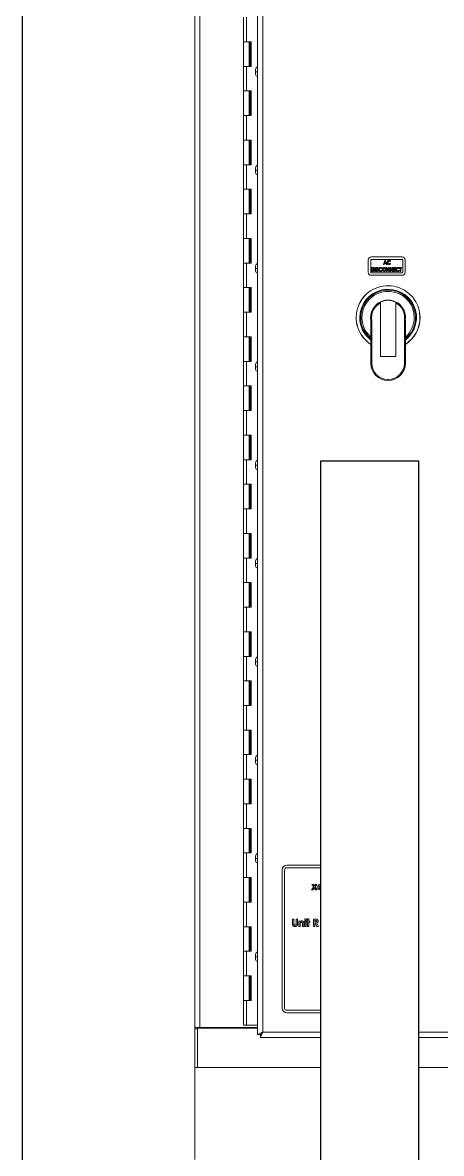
# Model space of a CAD drawing. Extents: x 1.3 to 36.8, y 1.2 to 24.4.
# Drawn here: x 16.371 to 16.725, y 20.698 to 21.656 of the extents above; entities that cross this region are included whole.
import ezdxf

# ---------------------------------------------------------------- set-up
doc = ezdxf.new("R2010")
doc.units = 0
doc.header["$LTSCALE"] = 96
doc.header["$MEASUREMENT"] = 0

msp = doc.modelspace()

# ---------------------------------------------------------------- linework, layer by layer
at = {"color": 7, "linetype": 'Continuous', "lineweight": 15}
for p, q in [((16.51661, 20.80451), (16.51661, 22.09097)), ((16.52098, 20.80451), (16.52098, 22.09097)), ((16.56977, 22.09707), (16.56977, 20.79841)), ((16.57415, 22.09503), (16.57415, 20.80045)), ((16.55775, 21.66066), (16.55775, 21.63982)), ((16.56025, 21.63982), (16.56025, 21.66066)), ((16.55775, 21.63982), (16.55775, 21.61899)), ((16.56025, 21.63982), (16.55775, 21.63982)), ((16.56025, 21.63982), (16.55775, 21.63982)), ((16.56442, 21.63982), (16.56025, 21.63982)), ((16.56275, 21.61899), (16.56275, 21.63982)), ((16.56345, 21.61899), (16.56345, 21.63982)), ((16.56442, 21.63982), (16.56442, 21.61899)), ((16.55775, 21.61899), (16.55775, 21.59816)), ((16.56025, 21.61899), (16.55775, 21.61899)), ((16.56025, 21.61899), (16.55775, 21.61899)), ((16.56025, 21.59816), (16.56025, 21.61899)), ((16.56442, 21.61899), (16.56025, 21.61899)), ((16.568, 21.61441), (16.568, 21.61648)), ((16.568, 21.61441), (16.568, 21.61235)), ((16.55775, 21.59816), (16.55775, 21.57732)), ((16.56025, 21.59816), (16.55775, 21.59816)), ((16.56025, 21.59816), (16.55775, 21.59816)), ((16.56442, 21.59816), (16.56025, 21.59816)), ((16.56275, 21.57732), (16.56275, 21.59816)), ((16.56345, 21.57732), (16.56345, 21.59816)), ((16.56442, 21.59816), (16.56442, 21.57732)), ((16.55775, 21.57732), (16.55775, 21.55649)), ((16.56025, 21.57732), (16.55775, 21.57732)), ((16.56025, 21.57732), (16.55775, 21.57732)), ((16.56025, 21.55649), (16.56025, 21.57732)), ((16.56442, 21.57732), (16.56025, 21.57732)), ((16.55775, 21.55649), (16.55775, 21.53566)), ((16.56025, 21.55649), (16.55775, 21.55649)), ((16.56025, 21.55649), (16.55775, 21.55649)), ((16.56442, 21.55649), (16.56025, 21.55649)), ((16.56275, 21.53566), (16.56275, 21.55649)), ((16.56345, 21.53566), (16.56345, 21.55649)), ((16.56442, 21.55649), (16.56442, 21.53566)), ((16.55775, 21.53566), (16.55775, 21.51482)), ((16.56025, 21.53566), (16.55775, 21.53566)), ((16.56025, 21.53566), (16.55775, 21.53566)), ((16.56025, 21.51482), (16.56025, 21.53566)), ((16.56442, 21.53566), (16.56025, 21.53566)), ((16.568, 21.53107), (16.568, 21.53314)), ((16.568, 21.53107), (16.568, 21.52902)), ((16.55775, 21.51482), (16.55775, 21.49399)), ((16.56025, 21.51482), (16.55775, 21.51482)), ((16.56025, 21.51482), (16.55775, 21.51482)), ((16.56442, 21.51482), (16.56025, 21.51482)), ((16.56275, 21.49399), (16.56275, 21.51482)), ((16.56345, 21.49399), (16.56345, 21.51482)), ((16.56442, 21.51482), (16.56442, 21.49399)), ((16.55775, 21.49399), (16.55775, 21.47316)), ((16.56025, 21.49399), (16.55775, 21.49399)), ((16.56025, 21.49399), (16.55775, 21.49399)), ((16.56025, 21.47316), (16.56025, 21.49399)), ((16.56442, 21.49399), (16.56025, 21.49399)), ((16.55775, 21.47316), (16.55775, 21.45232)), ((16.56025, 21.47316), (16.55775, 21.47316)), ((16.56025, 21.47316), (16.55775, 21.47316)), ((16.56442, 21.47316), (16.56025, 21.47316)), ((16.56275, 21.45232), (16.56275, 21.47316)), ((16.56345, 21.45232), (16.56345, 21.47316)), ((16.56442, 21.47316), (16.56442, 21.45232)), ((16.69217, 21.45753), (16.66613, 21.45753)), ((16.55775, 21.45232), (16.55775, 21.43149)), ((16.56025, 21.45232), (16.55775, 21.45232)), ((16.56025, 21.45232), (16.55775, 21.45232)), ((16.56025, 21.43149), (16.56025, 21.45232)), ((16.56442, 21.45232), (16.56025, 21.45232)), ((16.568, 21.44774), (16.568, 21.44981)), ((16.568, 21.44774), (16.568, 21.44568)), ((16.66352, 21.45493), (16.66352, 21.44451)), ((16.66561, 21.45493), (16.66561, 21.44451)), ((16.69217, 21.45545), (16.66613, 21.45545)), ((16.66634, 21.44521), (16.66634, 21.44854)), ((16.66634, 21.44854), (16.667, 21.44854)), ((16.6669, 21.44795), (16.6669, 21.44581)), ((16.66708, 21.44795), (16.6669, 21.44795)), ((16.66908, 21.44854), (16.66963, 21.44854)), ((16.66908, 21.44521), (16.66908, 21.44854)), ((16.66963, 21.44854), (16.66963, 21.44521)), ((16.67177, 21.4481), (16.67138, 21.44769)), ((16.67502, 21.44797), (16.67464, 21.44755)), ((16.67649, 21.45116), (16.6776, 21.45449)), ((16.67708, 21.45116), (16.67649, 21.45116)), ((16.67731, 21.45184), (16.67708, 21.45116)), ((16.67849, 21.45184), (16.67731, 21.45184)), ((16.6779, 21.4536), (16.67751, 21.45244)), ((16.67751, 21.45244), (16.67829, 21.45244)), ((16.6776, 21.45449), (16.6782, 21.45449)), ((16.67829, 21.45244), (16.6779, 21.4536)), ((16.6782, 21.45449), (16.67931, 21.45116)), ((16.67871, 21.45116), (16.67849, 21.45184)), ((16.67931, 21.45116), (16.67871, 21.45116)), ((16.67899, 21.44854), (16.67957, 21.44854)), ((16.67899, 21.44521), (16.67899, 21.44854)), ((16.67957, 21.44854), (16.68074, 21.44635)), ((16.68074, 21.44854), (16.6813, 21.44854)), ((16.68074, 21.44635), (16.68074, 21.44854)), ((16.6813, 21.44854), (16.6813, 21.44521)), ((16.68232, 21.45391), (16.68195, 21.4535)), ((16.68195, 21.45216), (16.68231, 21.45171)), ((16.68198, 21.44854), (16.68256, 21.44854)), ((16.68198, 21.44521), (16.68198, 21.44854)), ((16.68256, 21.44854), (16.68373, 21.44635)), ((16.68373, 21.44635), (16.68373, 21.44854)), ((16.68373, 21.44854), (16.68429, 21.44854)), ((16.68429, 21.44854), (16.68429, 21.44521)), ((16.68497, 21.44854), (16.68651, 21.44854)), ((16.68497, 21.44521), (16.68497, 21.44854)), ((16.68553, 21.44795), (16.68553, 21.44731)), ((16.68651, 21.44795), (16.68553, 21.44795)), ((16.68651, 21.44854), (16.68651, 21.44795)), ((16.68967, 21.44797), (16.6893, 21.44755)), ((16.68993, 21.44854), (16.69151, 21.44854)), ((16.68993, 21.44795), (16.68993, 21.44854)), ((16.69044, 21.44795), (16.68993, 21.44795)), ((16.69044, 21.44521), (16.69044, 21.44795)), ((16.691, 21.44795), (16.691, 21.44521)), ((16.69151, 21.44795), (16.691, 21.44795)), ((16.69151, 21.44854), (16.69151, 21.44795)), ((16.69269, 21.44451), (16.69269, 21.45493)), ((16.69477, 21.44451), (16.69477, 21.45493)), ((16.66613, 21.44399), (16.69217, 21.44399)), ((16.66613, 21.44191), (16.69217, 21.44191)), ((16.66701, 21.44521), (16.66634, 21.44521)), ((16.6669, 21.44581), (16.66715, 21.44581)), ((16.66963, 21.44521), (16.66908, 21.44521)), ((16.67006, 21.44584), (16.67051, 21.44615)), ((16.67464, 21.44621), (16.675, 21.44576)), ((16.67955, 21.44521), (16.67899, 21.44521)), ((16.68072, 21.44521), (16.67955, 21.4474)), ((16.67955, 21.4474), (16.67955, 21.44521)), ((16.6813, 21.44521), (16.68072, 21.44521)), ((16.68254, 21.44521), (16.68198, 21.44521)), ((16.68254, 21.4474), (16.68254, 21.44521)), ((16.68371, 21.44521), (16.68254, 21.4474)), ((16.68429, 21.44521), (16.68371, 21.44521)), ((16.68651, 21.44521), (16.68497, 21.44521)), ((16.68553, 21.44731), (16.68651, 21.44731)), ((16.68651, 21.44671), (16.68553, 21.44671)), ((16.68553, 21.44671), (16.68553, 21.44581)), ((16.68553, 21.44581), (16.68651, 21.44581)), ((16.68651, 21.44731), (16.68651, 21.44671)), ((16.68651, 21.44581), (16.68651, 21.44521)), ((16.6893, 21.44621), (16.68966, 21.44576)), ((16.691, 21.44521), (16.69044, 21.44521)), ((16.55775, 21.43149), (16.55775, 21.41066)), ((16.56025, 21.43149), (16.55775, 21.43149)), ((16.56025, 21.43149), (16.55775, 21.43149)), ((16.56442, 21.43149), (16.56025, 21.43149)), ((16.56275, 21.41066), (16.56275, 21.43149)), ((16.56345, 21.41066), (16.56345, 21.43149)), ((16.56442, 21.43149), (16.56442, 21.41066)), ((16.67374, 21.41918), (16.67374, 21.37324)), ((16.68686, 21.37324), (16.68686, 21.41918)), ((16.55775, 21.41066), (16.55775, 21.38982)), ((16.56025, 21.41066), (16.55775, 21.41066)), ((16.56025, 21.41066), (16.55775, 21.41066)), ((16.56025, 21.38982), (16.56025, 21.41066)), ((16.56442, 21.41066), (16.56025, 21.41066)), ((16.66568, 21.36741), (16.66568, 21.40339)), ((16.6665, 21.40367), (16.6665, 21.36741)), ((16.6941, 21.36741), (16.6941, 21.40367)), ((16.69492, 21.40339), (16.69492, 21.36741)), ((16.55775, 21.38982), (16.55775, 21.36899)), ((16.56025, 21.38982), (16.55775, 21.38982)), ((16.56025, 21.38982), (16.55775, 21.38982)), ((16.56442, 21.38982), (16.56025, 21.38982)), ((16.56275, 21.36899), (16.56275, 21.38982)), ((16.56345, 21.36899), (16.56345, 21.38982)), ((16.56442, 21.38982), (16.56442, 21.36899)), ((16.67374, 21.37324), (16.68686, 21.37324)), ((16.55775, 21.36899), (16.55775, 21.34816)), ((16.56025, 21.36899), (16.55775, 21.36899)), ((16.56025, 21.36899), (16.55775, 21.36899)), ((16.56025, 21.34816), (16.56025, 21.36899)), ((16.56442, 21.36899), (16.56025, 21.36899)), ((16.568, 21.36441), (16.568, 21.36648)), ((16.568, 21.36441), (16.568, 21.36235)), ((16.6665, 21.36741), (16.66568, 21.36741)), ((16.69492, 21.36741), (16.6941, 21.36741)), ((16.68029, 21.35361), (16.68031, 21.35361)), ((16.68029, 21.35361), (16.68029, 21.35279)), ((16.68031, 21.35279), (16.68029, 21.35279)), ((16.68031, 21.35361), (16.68031, 21.35279)), ((16.55775, 21.34816), (16.55775, 21.32732)), ((16.56025, 21.34816), (16.55775, 21.34816)), ((16.56025, 21.34816), (16.55775, 21.34816)), ((16.56442, 21.34816), (16.56025, 21.34816)), ((16.56275, 21.32732), (16.56275, 21.34816)), ((16.56345, 21.32732), (16.56345, 21.34816)), ((16.56442, 21.34816), (16.56442, 21.32732)), ((16.55775, 21.32732), (16.55775, 21.30649)), ((16.56025, 21.32732), (16.55775, 21.32732)), ((16.56025, 21.32732), (16.55775, 21.32732)), ((16.56025, 21.30649), (16.56025, 21.32732)), ((16.56442, 21.32732), (16.56025, 21.32732)), ((16.55775, 21.30649), (16.55775, 21.28566)), ((16.56025, 21.30649), (16.55775, 21.30649)), ((16.56025, 21.30649), (16.55775, 21.30649)), ((16.56442, 21.30649), (16.56025, 21.30649)), ((16.56275, 21.28566), (16.56275, 21.30649)), ((16.56345, 21.28566), (16.56345, 21.30649)), ((16.56442, 21.30649), (16.56442, 21.28566)), ((16.55775, 21.28566), (16.55775, 21.26482)), ((16.56025, 21.28566), (16.55775, 21.28566)), ((16.56025, 21.28566), (16.55775, 21.28566)), ((16.56025, 21.26482), (16.56025, 21.28566)), ((16.56442, 21.28566), (16.56025, 21.28566)), ((16.568, 21.28107), (16.568, 21.28314)), ((16.568, 21.28107), (16.568, 21.27902)), ((16.55775, 21.26482), (16.55775, 21.24399)), ((16.56025, 21.26482), (16.55775, 21.26482)), ((16.56025, 21.26482), (16.55775, 21.26482)), ((16.56442, 21.26482), (16.56025, 21.26482)), ((16.56275, 21.24399), (16.56275, 21.26482)), ((16.56345, 21.24399), (16.56345, 21.26482)), ((16.56442, 21.26482), (16.56442, 21.24399)), ((16.55775, 21.24399), (16.55775, 21.22316)), ((16.56025, 21.24399), (16.55775, 21.24399)), ((16.56025, 21.24399), (16.55775, 21.24399)), ((16.56025, 21.22316), (16.56025, 21.24399)), ((16.56442, 21.24399), (16.56025, 21.24399)), ((16.55775, 21.22316), (16.55775, 21.20232)), ((16.56025, 21.22316), (16.55775, 21.22316)), ((16.56025, 21.22316), (16.55775, 21.22316)), ((16.56442, 21.22316), (16.56025, 21.22316)), ((16.56275, 21.20232), (16.56275, 21.22316)), ((16.56345, 21.20232), (16.56345, 21.22316)), ((16.56442, 21.22316), (16.56442, 21.20232)), ((16.55775, 21.20232), (16.55775, 21.18149)), ((16.56025, 21.20232), (16.55775, 21.20232)), ((16.56025, 21.20232), (16.55775, 21.20232)), ((16.56025, 21.18149), (16.56025, 21.20232)), ((16.56442, 21.20232), (16.56025, 21.20232)), ((16.568, 21.19774), (16.568, 21.19981)), ((16.568, 21.19774), (16.568, 21.19568)), ((16.55775, 21.18149), (16.55775, 21.16066)), ((16.56025, 21.18149), (16.55775, 21.18149)), ((16.56025, 21.18149), (16.55775, 21.18149)), ((16.56442, 21.18149), (16.56025, 21.18149)), ((16.56275, 21.16066), (16.56275, 21.18149)), ((16.56345, 21.16066), (16.56345, 21.18149)), ((16.56442, 21.18149), (16.56442, 21.16066)), ((16.55775, 21.16066), (16.55775, 21.13982)), ((16.56025, 21.16066), (16.55775, 21.16066)), ((16.56025, 21.16066), (16.55775, 21.16066)), ((16.56025, 21.13982), (16.56025, 21.16066)), ((16.56442, 21.16066), (16.56025, 21.16066)), ((16.55775, 21.13982), (16.55775, 21.11899)), ((16.56025, 21.13982), (16.55775, 21.13982)), ((16.56025, 21.13982), (16.55775, 21.13982)), ((16.56442, 21.13982), (16.56025, 21.13982)), ((16.56275, 21.11899), (16.56275, 21.13982)), ((16.56345, 21.11899), (16.56345, 21.13982)), ((16.56442, 21.13982), (16.56442, 21.11899)), ((16.55775, 21.11899), (16.55775, 21.09816)), ((16.56025, 21.11899), (16.55775, 21.11899)), ((16.56025, 21.11899), (16.55775, 21.11899)), ((16.56025, 21.09816), (16.56025, 21.11899)), ((16.56442, 21.11899), (16.56025, 21.11899)), ((16.568, 21.11441), (16.568, 21.11648)), ((16.568, 21.11441), (16.568, 21.11235)), ((16.55775, 21.09816), (16.55775, 21.07732)), ((16.56025, 21.09816), (16.55775, 21.09816)), ((16.56025, 21.09816), (16.55775, 21.09816)), ((16.56442, 21.09816), (16.56025, 21.09816)), ((16.56275, 21.07732), (16.56275, 21.09816)), ((16.56345, 21.07732), (16.56345, 21.09816)), ((16.56442, 21.09816), (16.56442, 21.07732)), ((16.55775, 21.07732), (16.55775, 21.05649)), ((16.56025, 21.07732), (16.55775, 21.07732)), ((16.56025, 21.07732), (16.55775, 21.07732)), ((16.56025, 21.05649), (16.56025, 21.07732)), ((16.56442, 21.07732), (16.56025, 21.07732)), ((16.55775, 21.05649), (16.55775, 21.03566)), ((16.56025, 21.05649), (16.55775, 21.05649)), ((16.56025, 21.05649), (16.55775, 21.05649)), ((16.56442, 21.05649), (16.56025, 21.05649)), ((16.56275, 21.03566), (16.56275, 21.05649)), ((16.56345, 21.03566), (16.56345, 21.05649)), ((16.56442, 21.05649), (16.56442, 21.03566)), ((16.55775, 21.03566), (16.55775, 21.01482)), ((16.56025, 21.03566), (16.55775, 21.03566)), ((16.56025, 21.03566), (16.55775, 21.03566)), ((16.56025, 21.01482), (16.56025, 21.03566)), ((16.56442, 21.03566), (16.56025, 21.03566)), ((16.568, 21.03107), (16.568, 21.03314)), ((16.568, 21.03107), (16.568, 21.02902)), ((16.55775, 21.01482), (16.55775, 20.99399)), ((16.56025, 21.01482), (16.55775, 21.01482)), ((16.56025, 21.01482), (16.55775, 21.01482)), ((16.56442, 21.01482), (16.56025, 21.01482)), ((16.56275, 20.99399), (16.56275, 21.01482)), ((16.56345, 20.99399), (16.56345, 21.01482)), ((16.56442, 21.01482), (16.56442, 20.99399)), ((16.55775, 20.99399), (16.55775, 20.97316)), ((16.56025, 20.99399), (16.55775, 20.99399)), ((16.56025, 20.99399), (16.55775, 20.99399)), ((16.56025, 20.97316), (16.56025, 20.99399)), ((16.56442, 20.99399), (16.56025, 20.99399)), ((16.55775, 20.97316), (16.55775, 20.95232)), ((16.56025, 20.97316), (16.55775, 20.97316)), ((16.56025, 20.97316), (16.55775, 20.97316)), ((16.56442, 20.97316), (16.56025, 20.97316)), ((16.56275, 20.95232), (16.56275, 20.97316)), ((16.56345, 20.95232), (16.56345, 20.97316)), ((16.56442, 20.97316), (16.56442, 20.95232)), ((16.55775, 20.95232), (16.55775, 20.93149)), ((16.56025, 20.95232), (16.55775, 20.95232)), ((16.56025, 20.95232), (16.55775, 20.95232)), ((16.56025, 20.93149), (16.56025, 20.95232)), ((16.56442, 20.95232), (16.56025, 20.95232)), ((16.568, 20.94774), (16.568, 20.94981)), ((16.568, 20.94774), (16.568, 20.94568)), ((16.62302, 20.94191), (16.5945, 20.94191)), ((16.62302, 20.93982), (16.5945, 20.93982)), ((16.55775, 20.93149), (16.55775, 20.91066)), ((16.56025, 20.93149), (16.55775, 20.93149)), ((16.56025, 20.93149), (16.55775, 20.93149)), ((16.56442, 20.93149), (16.56025, 20.93149)), ((16.56275, 20.91066), (16.56275, 20.93149)), ((16.56345, 20.91066), (16.56345, 20.93149)), ((16.56442, 20.93149), (16.56442, 20.91066)), ((16.59061, 20.93801), (16.59061, 20.8208)), ((16.59269, 20.93801), (16.59269, 20.8208)), ((16.61551, 20.92112), (16.61727, 20.92356)), ((16.61677, 20.92112), (16.61551, 20.92112)), ((16.61574, 20.92568), (16.617, 20.92568)), ((16.61727, 20.92356), (16.61574, 20.92568)), ((16.61791, 20.92269), (16.61677, 20.92112)), ((16.617, 20.92568), (16.61791, 20.92444)), ((16.61791, 20.92444), (16.6188, 20.92568)), ((16.61905, 20.92112), (16.61791, 20.92269)), ((16.62007, 20.92568), (16.61854, 20.92356)), ((16.61854, 20.92356), (16.62032, 20.92112)), ((16.6188, 20.92568), (16.62007, 20.92568)), ((16.62032, 20.92112), (16.61905, 20.92112)), ((16.55775, 20.91066), (16.55775, 20.88982)), ((16.56025, 20.91066), (16.55775, 20.91066)), ((16.56025, 20.91066), (16.55775, 20.91066)), ((16.56025, 20.88982), (16.56025, 20.91066)), ((16.56442, 20.91066), (16.56025, 20.91066)), ((16.5994, 20.89636), (16.60052, 20.89636)), ((16.5994, 20.89263), (16.5994, 20.89636)), ((16.60052, 20.89636), (16.60052, 20.89229)), ((16.60237, 20.89636), (16.60349, 20.89636)), ((16.60237, 20.89244), (16.60237, 20.89636)), ((16.60349, 20.89636), (16.60349, 20.89263)), ((16.60477, 20.89467), (16.60589, 20.89467)), ((16.60477, 20.89011), (16.60477, 20.89467)), ((16.60589, 20.89467), (16.60589, 20.89419)), ((16.60589, 20.89193), (16.60589, 20.89011)), ((16.60774, 20.89011), (16.60774, 20.89209)), ((16.60886, 20.8931), (16.60886, 20.89011)), ((16.6099, 20.89467), (16.61102, 20.89467)), ((16.6099, 20.89011), (16.6099, 20.89467)), ((16.61102, 20.89467), (16.61102, 20.89011)), ((16.61158, 20.89371), (16.61158, 20.89467)), ((16.61158, 20.89467), (16.61214, 20.89467)), ((16.61214, 20.89371), (16.61158, 20.89371)), ((16.61214, 20.89652), (16.61326, 20.89652)), ((16.61214, 20.89467), (16.61214, 20.89652)), ((16.61214, 20.89011), (16.61214, 20.89371)), ((16.61326, 20.89652), (16.61326, 20.89467)), ((16.61326, 20.89467), (16.61399, 20.89467)), ((16.61326, 20.89371), (16.61326, 20.89011)), ((16.61399, 20.89371), (16.61326, 20.89371)), ((16.61399, 20.89467), (16.61399, 20.89371)), ((16.61719, 20.89636), (16.6185, 20.89636)), ((16.61719, 20.89011), (16.61719, 20.89636)), ((16.61831, 20.89524), (16.61831, 20.89395)), ((16.61869, 20.89524), (16.61831, 20.89524)), ((16.61831, 20.89395), (16.61875, 20.89395)), ((16.61831, 20.89283), (16.61831, 20.89011)), ((16.61869, 20.89283), (16.61831, 20.89283)), ((16.62007, 20.89011), (16.61869, 20.89283)), ((16.61987, 20.89296), (16.62132, 20.89011)), ((16.55775, 20.88982), (16.55775, 20.86899)), ((16.56025, 20.88982), (16.55775, 20.88982)), ((16.56025, 20.88982), (16.55775, 20.88982)), ((16.56442, 20.88982), (16.56025, 20.88982)), ((16.56275, 20.86899), (16.56275, 20.88982)), ((16.56345, 20.86899), (16.56345, 20.88982)), ((16.56442, 20.88982), (16.56442, 20.86899)), ((16.60589, 20.89011), (16.60477, 20.89011)), ((16.60886, 20.89011), (16.60774, 20.89011)), ((16.61102, 20.89011), (16.6099, 20.89011)), ((16.61326, 20.89011), (16.61214, 20.89011)), ((16.61831, 20.89011), (16.61719, 20.89011)), ((16.62132, 20.89011), (16.62007, 20.89011)), ((16.55775, 20.86899), (16.55775, 20.84816)), ((16.56025, 20.86899), (16.55775, 20.86899)), ((16.56025, 20.86899), (16.55775, 20.86899)), ((16.56025, 20.84816), (16.56025, 20.86899)), ((16.56442, 20.86899), (16.56025, 20.86899)), ((16.568, 20.86441), (16.568, 20.86648)), ((16.568, 20.86441), (16.568, 20.86235)), ((16.55775, 20.84816), (16.55775, 20.82732)), ((16.56025, 20.84816), (16.55775, 20.84816)), ((16.56025, 20.84816), (16.55775, 20.84816)), ((16.56442, 20.84816), (16.56025, 20.84816)), ((16.56275, 20.82732), (16.56275, 20.84816)), ((16.56345, 20.82732), (16.56345, 20.84816)), ((16.56442, 20.84816), (16.56442, 20.82732)), ((16.55775, 20.82732), (16.55775, 20.80649)), ((16.56025, 20.82732), (16.55775, 20.82732)), ((16.56025, 20.82732), (16.55775, 20.82732)), ((16.56025, 20.80649), (16.56025, 20.82732)), ((16.56442, 20.82732), (16.56025, 20.82732)), ((16.5945, 20.81899), (16.62302, 20.81899)), ((16.5945, 20.81691), (16.62302, 20.81691)), ((16.56025, 20.80649), (16.55775, 20.80649)), ((16.56977, 20.80649), (16.56025, 20.80649)), ((16.52098, 20.80451), (16.51661, 20.80451)), ((16.51661, 20.80451), (16.51661, 20.80342)), ((16.51661, 20.80342), (16.51661, 20.77066)), ((16.51879, 20.80342), (16.51661, 20.80342)), ((16.51879, 20.80389), (16.51879, 20.80451)), ((16.51879, 20.80389), (16.51879, 20.77066)), ((16.51879, 20.80389), (16.56977, 20.80389)), ((16.51921, 20.80441), (16.51921, 20.80389)), ((16.56977, 20.80441), (16.51921, 20.80441)), ((16.52098, 20.80451), (16.56977, 20.80451)), ((16.56977, 20.79841), (16.57196, 20.79841)), ((16.57196, 20.79826), (16.57196, 20.79901)), ((16.5727, 20.79826), (16.57196, 20.79826)), ((16.57211, 20.79607), (16.57211, 20.79826)), ((16.57211, 20.79607), (16.62302, 20.79607)), ((16.57415, 20.80045), (16.62302, 20.80045)), ((16.70635, 20.80045), (17.17998, 20.80045)), ((16.70635, 20.79607), (17.18202, 20.79607)), ((16.51661, 20.69253), (16.51661, 20.77066)), ((16.51661, 20.77066), (16.62302, 20.77066)), ((16.70635, 20.77066), (17.37302, 20.77066))]:
    msp.add_line(p, q, dxfattribs=at)
msp.add_lwpolyline([(16.37077, 20.5343), (16.37077, 23.28557)])
at = {"color": 7, "linetype": 'Continuous', "lineweight": 15, "flags": 128}
for points in [[(16.66568, 21.40339), (16.66568, 21.40349), (16.66569, 21.40357), (16.6657, 21.4036), (16.66571, 21.4036)], [(16.57415, 20.80045), (16.57339, 20.80009), (16.57265, 20.79975), (16.57196, 20.79943), (16.57134, 20.79914), (16.5708, 20.79889), (16.57036, 20.79868), (16.57004, 20.79853), (16.56984, 20.79844), (16.56977, 20.79841)], [(16.57211, 20.79607), (16.57215, 20.79616), (16.57226, 20.79641), (16.57245, 20.79681), (16.5727, 20.79736), (16.57301, 20.79802), (16.57337, 20.79877), (16.57375, 20.7996), (16.57415, 20.80045)]]:
    msp.add_lwpolyline(points, dxfattribs=at)
msp.add_lwpolyline([(16.62302, 20.5343), (16.70635, 20.5343), (16.70635, 21.2843), (16.62302, 21.2843)], close=True)
at = {"color": 7, "linetype": 'Continuous', "lineweight": 15}
for centre, radius, start, end in [((16.57008, 21.61636), 0.00208, 98.50886, 176.33011), ((16.57008, 21.61246), 0.00208, 183.69145, 261.48756), ((16.57008, 21.53302), 0.00208, 98.51244, 176.30855), ((16.57008, 21.52912), 0.00208, 183.66989, 261.49114), ((16.66613, 21.45493), 0.0026, 90, 180), ((16.69217, 21.45493), 0.0026, 0, 90), ((16.57008, 21.44969), 0.00208, 98.50886, 176.33011), ((16.66613, 21.45493), 0.000521, 90, 180), ((16.69217, 21.45493), 0.000521, 0, 90), ((16.57008, 21.44579), 0.00208, 183.70615, 261.48689), ((16.66613, 21.44451), 0.0026, 180, 270), ((16.66613, 21.44451), 0.000521, 180, 270), ((16.69217, 21.44451), 0.000521, 270, 0), ((16.69217, 21.44451), 0.0026, 270, 0), ((16.6803, 21.40611), 0.02706, 0, 237.29618), ((16.6803, 21.40611), 0.02701, 0, 237.2288), ((16.6803, 21.40611), 0.02403, 307.48347, 180), ((16.6803, 21.40611), 0.02326, 0, 231.04588), ((16.6803, 21.40611), 0.02215, 0, 228.6773), ((16.6803, 21.40611), 0.0148, 350.26114, 189.73886), ((16.6803, 21.40611), 0.01462, 63.33775, 116.66225), ((16.6803, 21.40611), 0.01402, 117.91502, 190.00834), ((16.6803, 21.40611), 0.01402, 349.99166, 62.08498), ((16.6803, 21.40611), 0.02403, 180, 232.51653), ((16.64198, 21.68298), 0.28038, 274.85584, 275.01672), ((16.71887, 21.68587), 0.28328, 264.98431, 265.14354), ((16.69464, 21.40347), 0.000297, 345.03328, 32.28451), ((16.6803, 21.40611), 0.02706, 302.70382, 0), ((16.6803, 21.40611), 0.02215, 311.3227, 0), ((16.6803, 21.40611), 0.02326, 308.95412, 0), ((16.6803, 21.40611), 0.02701, 302.7712, 0), ((16.57008, 21.36636), 0.00208, 98.51244, 176.30855), ((16.57008, 21.36246), 0.00208, 183.68972, 261.48769), ((16.68029, 21.36741), 0.01462, 180, 270), ((16.68029, 21.36741), 0.0138, 180, 270), ((16.68031, 21.36741), 0.0138, 270, 0), ((16.68031, 21.36741), 0.01462, 270, 0), ((16.57008, 21.28302), 0.00208, 98.51706, 176.32191), ((16.57008, 21.27912), 0.00208, 183.67809, 261.48294), ((16.57008, 21.19969), 0.00208, 98.51065, 176.31959), ((16.57008, 21.19579), 0.00208, 183.68778, 261.48901), ((16.57008, 21.11636), 0.00208, 98.51065, 176.31959), ((16.57008, 21.11246), 0.00208, 183.68778, 261.48901), ((16.57008, 21.03302), 0.00208, 98.51475, 176.3155), ((16.57008, 21.02912), 0.00208, 183.6845, 261.48525), ((16.57008, 20.94969), 0.00208, 98.51475, 176.3155), ((16.57008, 20.94579), 0.00208, 183.6845, 261.48525), ((16.5945, 20.93801), 0.0039, 90, 180), ((16.5945, 20.93801), 0.00181, 90, 180), ((16.57008, 20.86636), 0.00208, 98.51099, 176.31222), ((16.57008, 20.86246), 0.00208, 183.68041, 261.48935), ((16.5945, 20.8208), 0.0039, 180, 270), ((16.5945, 20.8208), 0.00181, 180, 270)]:
    msp.add_arc(centre, radius, start, end, dxfattribs=at)
for points, knots in [([(16.568, 21.61441), (16.56805, 21.61441), (16.56814, 21.61441), (16.5686, 21.61441), (16.56917, 21.61441), (16.56958, 21.61441), (16.56977, 21.61441)], [0, 0, 0, 0, 0.272765, 0.561788, 0.787256, 1, 1, 1, 1]), ([(16.568, 21.53107), (16.56805, 21.53107), (16.56814, 21.53107), (16.5686, 21.53107), (16.56917, 21.53107), (16.56958, 21.53107), (16.56977, 21.53107)], [0, 0, 0, 0, 0.272765, 0.561788, 0.787256, 1, 1, 1, 1]), ([(16.568, 21.44774), (16.56805, 21.44774), (16.56814, 21.44774), (16.5686, 21.44774), (16.56917, 21.44774), (16.56958, 21.44774), (16.56977, 21.44774)], [0, 0, 0, 0, 0.272765, 0.561788, 0.787256, 1, 1, 1, 1]), ([(16.667, 21.44854), (16.66726, 21.44854), (16.66777, 21.44854), (16.66835, 21.44804), (16.66861, 21.44743), (16.66864, 21.44703), (16.66865, 21.44683)], [0, 0, 0, 0, 0.28112, 0.557944, 0.77877, 1, 1, 1, 1]), ([(16.66783, 21.44768), (16.66778, 21.44773), (16.66766, 21.44784), (16.6674, 21.44793), (16.6672, 21.44794), (16.66708, 21.44795)], [0, 0, 0, 0, 0.279658, 0.559841, 1, 1, 1, 1]), ([(16.66809, 21.44684), (16.66809, 21.44701), (16.66807, 21.44732), (16.66791, 21.44757), (16.66783, 21.44768)], [0, 0, 0, 0, 0.560684, 1, 1, 1, 1]), ([(16.67019, 21.44778), (16.6702, 21.4479), (16.67022, 21.44814), (16.67042, 21.44842), (16.67068, 21.4486), (16.67086, 21.44862), (16.67096, 21.44863)], [0, 0, 0, 0, 0.280029, 0.55987, 0.779968, 1, 1, 1, 1]), ([(16.67091, 21.44661), (16.67072, 21.4468), (16.67046, 21.44706), (16.67022, 21.44747), (16.6702, 21.44768), (16.67019, 21.44778)], [0, 0, 0, 0, 0.560514, 0.780385, 1, 1, 1, 1]), ([(16.67097, 21.44803), (16.67094, 21.44803), (16.67087, 21.44802), (16.6708, 21.44796), (16.67075, 21.44789), (16.67074, 21.44784), (16.67074, 21.44781)], [0, 0, 0, 0, 0.279846, 0.559437, 0.779864, 1, 1, 1, 1]), ([(16.67074, 21.44781), (16.67074, 21.44778), (16.67075, 21.44772), (16.67078, 21.44768), (16.67079, 21.44765)], [0, 0, 0, 0, 0.559847, 1, 1, 1, 1]), ([(16.67079, 21.44765), (16.67086, 21.44757), (16.67098, 21.44742), (16.67112, 21.44728), (16.67118, 21.44722)], [0, 0, 0, 0, 0.5598, 1, 1, 1, 1]), ([(16.67096, 21.44863), (16.67105, 21.44862), (16.67124, 21.4486), (16.67153, 21.44841), (16.67168, 21.44822), (16.67177, 21.4481)], [0, 0, 0, 0, 0.279655, 0.559391, 1, 1, 1, 1]), ([(16.67138, 21.44769), (16.67133, 21.44778), (16.67125, 21.4479), (16.6711, 21.44801), (16.67101, 21.44803), (16.67097, 21.44803)], [0, 0, 0, 0, 0.560188, 0.780518, 1, 1, 1, 1]), ([(16.67228, 21.44688), (16.6723, 21.44712), (16.67234, 21.44761), (16.67271, 21.44819), (16.67322, 21.44856), (16.6736, 21.44861), (16.67379, 21.44863)], [0, 0, 0, 0, 0.280418, 0.559942, 0.780203, 1, 1, 1, 1]), ([(16.67379, 21.44803), (16.67363, 21.44801), (16.67332, 21.44796), (16.67302, 21.44762), (16.67286, 21.44725), (16.67284, 21.44701), (16.67284, 21.44688)], [0, 0, 0, 0, 0.278439, 0.558205, 0.77899, 1, 1, 1, 1]), ([(16.67379, 21.44863), (16.67392, 21.44862), (16.67419, 21.44859), (16.67464, 21.44838), (16.67487, 21.44812), (16.67502, 21.44797)], [0, 0, 0, 0, 0.2802079, 0.5606486, 1, 1, 1, 1]), ([(16.67464, 21.44755), (16.67451, 21.44769), (16.67428, 21.44796), (16.67394, 21.44801), (16.67379, 21.44803)], [0, 0, 0, 0, 0.560736, 1, 1, 1, 1]), ([(16.67544, 21.44688), (16.67547, 21.44712), (16.67551, 21.4476), (16.67588, 21.44817), (16.67638, 21.44856), (16.67676, 21.44861), (16.67694, 21.44863)], [0, 0, 0, 0, 0.280283, 0.560111, 0.780333, 1, 1, 1, 1]), ([(16.67694, 21.44803), (16.67678, 21.44801), (16.67647, 21.44796), (16.67617, 21.44761), (16.67602, 21.44724), (16.67601, 21.44699), (16.676, 21.44687)], [0, 0, 0, 0, 0.2783796, 0.5580959, 0.7788443, 1, 1, 1, 1]), ([(16.67694, 21.44863), (16.67718, 21.44859), (16.67766, 21.44851), (16.67813, 21.44799), (16.6784, 21.44743), (16.67842, 21.44706), (16.67843, 21.44687)], [0, 0, 0, 0, 0.278416, 0.558385, 0.779058, 1, 1, 1, 1]), ([(16.67788, 21.44688), (16.67787, 21.44703), (16.67784, 21.44734), (16.67761, 21.44772), (16.6773, 21.44799), (16.67706, 21.44802), (16.67694, 21.44803)], [0, 0, 0, 0, 0.280469, 0.560483, 0.780447, 1, 1, 1, 1]), ([(16.67959, 21.45283), (16.67961, 21.45307), (16.67965, 21.45355), (16.68002, 21.45413), (16.68053, 21.45451), (16.6809, 21.45455), (16.68109, 21.45458)], [0, 0, 0, 0, 0.280413, 0.559912, 0.780169, 1, 1, 1, 1]), ([(16.68109, 21.45107), (16.68084, 21.45111), (16.68036, 21.45117), (16.67987, 21.45169), (16.67962, 21.45226), (16.6796, 21.45264), (16.67959, 21.45283)], [0, 0, 0, 0, 0.278946, 0.558331, 0.778977, 1, 1, 1, 1]), ([(16.68109, 21.45398), (16.68094, 21.45395), (16.68063, 21.45391), (16.68033, 21.45356), (16.68017, 21.4532), (16.68015, 21.45295), (16.68014, 21.45283)], [0, 0, 0, 0, 0.278363, 0.558209, 0.778993, 1, 1, 1, 1]), ([(16.68014, 21.45283), (16.68015, 21.45267), (16.68018, 21.45236), (16.6804, 21.45197), (16.68073, 21.45171), (16.68098, 21.45169), (16.6811, 21.45167)], [0, 0, 0, 0, 0.28063, 0.560281, 0.78027, 1, 1, 1, 1]), ([(16.68109, 21.45458), (16.68123, 21.45457), (16.6815, 21.45454), (16.68195, 21.45433), (16.68218, 21.45407), (16.68232, 21.45391)], [0, 0, 0, 0, 0.2802079, 0.5606486, 1, 1, 1, 1]), ([(16.68195, 21.4535), (16.68182, 21.45364), (16.68159, 21.45391), (16.68125, 21.45396), (16.68109, 21.45398)], [0, 0, 0, 0, 0.560777, 1, 1, 1, 1]), ([(16.68231, 21.45171), (16.68212, 21.45151), (16.68178, 21.45115), (16.6813, 21.4511), (16.68109, 21.45107)], [0, 0, 0, 0, 0.560387, 1, 1, 1, 1]), ([(16.6811, 21.45167), (16.6812, 21.45168), (16.68139, 21.45169), (16.68169, 21.45186), (16.68185, 21.45205), (16.68195, 21.45216)], [0, 0, 0, 0, 0.2799239, 0.5595299, 1, 1, 1, 1]), ([(16.68694, 21.44688), (16.68696, 21.44712), (16.687, 21.44761), (16.68737, 21.44819), (16.68788, 21.44856), (16.68826, 21.44861), (16.68844, 21.44863)], [0, 0, 0, 0, 0.280418, 0.559942, 0.780203, 1, 1, 1, 1]), ([(16.68844, 21.44803), (16.68829, 21.44801), (16.68798, 21.44796), (16.68768, 21.44762), (16.68752, 21.44725), (16.6875, 21.44701), (16.68749, 21.44688)], [0, 0, 0, 0, 0.278439, 0.558205, 0.77899, 1, 1, 1, 1]), ([(16.68844, 21.44863), (16.68858, 21.44862), (16.68885, 21.44859), (16.6893, 21.44838), (16.68953, 21.44812), (16.68967, 21.44797)], [0, 0, 0, 0, 0.280256, 0.560678, 1, 1, 1, 1]), ([(16.6893, 21.44755), (16.68917, 21.44769), (16.68894, 21.44796), (16.6886, 21.44801), (16.68844, 21.44803)], [0, 0, 0, 0, 0.560736, 1, 1, 1, 1]), ([(16.66865, 21.44683), (16.66863, 21.44658), (16.66858, 21.44609), (16.66821, 21.44546), (16.66759, 21.4452), (16.6672, 21.44521), (16.66701, 21.44521)], [0, 0, 0, 0, 0.280848, 0.56001, 0.778417, 1, 1, 1, 1]), ([(16.66715, 21.44581), (16.66733, 21.44581), (16.66757, 21.44581), (16.66782, 21.44599), (16.66804, 21.44629), (16.66807, 21.4466), (16.66809, 21.44684)], [0, 0, 0, 0, 0.31408, 0.43766, 0.561566, 1, 1, 1, 1]), ([(16.67098, 21.44513), (16.67086, 21.44514), (16.67063, 21.44516), (16.67028, 21.44541), (16.67014, 21.44567), (16.67006, 21.44584)], [0, 0, 0, 0, 0.279999, 0.559732, 1, 1, 1, 1]), ([(16.67051, 21.44615), (16.67057, 21.44604), (16.67065, 21.44589), (16.67083, 21.44574), (16.67092, 21.44573), (16.67097, 21.44572)], [0, 0, 0, 0, 0.560024, 0.7804, 1, 1, 1, 1]), ([(16.6713, 21.44604), (16.67129, 21.44611), (16.67126, 21.44624), (16.67111, 21.44642), (16.67099, 21.44654), (16.67091, 21.44661)], [0, 0, 0, 0, 0.278287, 0.55855, 1, 1, 1, 1]), ([(16.67097, 21.44572), (16.67102, 21.44573), (16.67111, 21.44574), (16.67122, 21.44583), (16.67129, 21.44593), (16.67129, 21.446), (16.6713, 21.44604)], [0, 0, 0, 0, 0.279787, 0.559295, 0.779698, 1, 1, 1, 1]), ([(16.67185, 21.44607), (16.67184, 21.44594), (16.67182, 21.44567), (16.6716, 21.44534), (16.6713, 21.44515), (16.67108, 21.44513), (16.67098, 21.44513)], [0, 0, 0, 0, 0.280286, 0.559747, 0.779636, 1, 1, 1, 1]), ([(16.67118, 21.44722), (16.67125, 21.44715), (16.67138, 21.44703), (16.6715, 21.4469), (16.67155, 21.44684)], [0, 0, 0, 0, 0.560055, 1, 1, 1, 1]), ([(16.67155, 21.44684), (16.67165, 21.44671), (16.67182, 21.44648), (16.67184, 21.4462), (16.67185, 21.44607)], [0, 0, 0, 0, 0.559882, 1, 1, 1, 1]), ([(16.67378, 21.44513), (16.67353, 21.44516), (16.67305, 21.44522), (16.67256, 21.44574), (16.67231, 21.44631), (16.67229, 21.44669), (16.67228, 21.44688)], [0, 0, 0, 0, 0.278953, 0.558281, 0.778941, 1, 1, 1, 1]), ([(16.67284, 21.44688), (16.67285, 21.44673), (16.67287, 21.44641), (16.67309, 21.44602), (16.67342, 21.44577), (16.67367, 21.44574), (16.6738, 21.44572)], [0, 0, 0, 0, 0.280686, 0.560306, 0.78026, 1, 1, 1, 1]), ([(16.675, 21.44576), (16.67481, 21.44556), (16.67448, 21.4452), (16.67399, 21.44515), (16.67378, 21.44513)], [0, 0, 0, 0, 0.560379, 1, 1, 1, 1]), ([(16.6738, 21.44572), (16.67389, 21.44573), (16.67408, 21.44575), (16.67438, 21.44591), (16.67454, 21.4461), (16.67464, 21.44621)], [0, 0, 0, 0, 0.279929, 0.559612, 1, 1, 1, 1]), ([(16.67695, 21.44513), (16.67671, 21.44516), (16.67622, 21.44523), (16.67575, 21.44575), (16.67548, 21.44631), (16.67546, 21.44669), (16.67544, 21.44688)], [0, 0, 0, 0, 0.278682, 0.558382, 0.77912, 1, 1, 1, 1]), ([(16.676, 21.44687), (16.67601, 21.44668), (16.67604, 21.44635), (16.67625, 21.44609), (16.67634, 21.44598)], [0, 0, 0, 0, 0.560127, 1, 1, 1, 1]), ([(16.67634, 21.44598), (16.67644, 21.4459), (16.67662, 21.44575), (16.67685, 21.44573), (16.67695, 21.44572)], [0, 0, 0, 0, 0.559511, 1, 1, 1, 1]), ([(16.67695, 21.44572), (16.6771, 21.44575), (16.67741, 21.4458), (16.6777, 21.44615), (16.67786, 21.44651), (16.67787, 21.44675), (16.67788, 21.44688)], [0, 0, 0, 0, 0.278166, 0.558158, 0.778958, 1, 1, 1, 1]), ([(16.67843, 21.44687), (16.67841, 21.44663), (16.67837, 21.44615), (16.678, 21.44558), (16.67751, 21.44519), (16.67714, 21.44515), (16.67695, 21.44513)], [0, 0, 0, 0, 0.280313, 0.560212, 0.780228, 1, 1, 1, 1]), ([(16.68844, 21.44513), (16.68819, 21.44516), (16.68771, 21.44522), (16.68722, 21.44574), (16.68697, 21.44631), (16.68695, 21.44669), (16.68694, 21.44688)], [0, 0, 0, 0, 0.278956, 0.558287, 0.778934, 1, 1, 1, 1]), ([(16.68749, 21.44688), (16.68751, 21.44673), (16.68753, 21.44641), (16.68775, 21.44602), (16.68808, 21.44577), (16.68833, 21.44574), (16.68845, 21.44572)], [0, 0, 0, 0, 0.280694, 0.560351, 0.780311, 1, 1, 1, 1]), ([(16.68966, 21.44576), (16.68947, 21.44556), (16.68914, 21.4452), (16.68865, 21.44515), (16.68844, 21.44513)], [0, 0, 0, 0, 0.560379, 1, 1, 1, 1]), ([(16.68845, 21.44572), (16.68855, 21.44573), (16.68874, 21.44575), (16.68904, 21.44591), (16.6892, 21.4461), (16.6893, 21.44621)], [0, 0, 0, 0, 0.279929, 0.559612, 1, 1, 1, 1]), ([(16.568, 21.36441), (16.56805, 21.36441), (16.56814, 21.36441), (16.5686, 21.36441), (16.56917, 21.36441), (16.56958, 21.36441), (16.56977, 21.36441)], [0, 0, 0, 0, 0.272765, 0.561788, 0.787256, 1, 1, 1, 1]), ([(16.568, 21.28107), (16.56805, 21.28107), (16.56814, 21.28107), (16.5686, 21.28107), (16.56917, 21.28107), (16.56958, 21.28107), (16.56977, 21.28107)], [0, 0, 0, 0, 0.272765, 0.561788, 0.787256, 1, 1, 1, 1]), ([(16.568, 21.19774), (16.56805, 21.19774), (16.56814, 21.19774), (16.5686, 21.19774), (16.56917, 21.19774), (16.56958, 21.19774), (16.56977, 21.19774)], [0, 0, 0, 0, 0.272765, 0.561788, 0.787256, 1, 1, 1, 1]), ([(16.568, 21.11441), (16.56805, 21.11441), (16.56814, 21.11441), (16.5686, 21.11441), (16.56917, 21.11441), (16.56958, 21.11441), (16.56977, 21.11441)], [0, 0, 0, 0, 0.272765, 0.561788, 0.787256, 1, 1, 1, 1]), ([(16.568, 21.03107), (16.56805, 21.03107), (16.56814, 21.03107), (16.5686, 21.03107), (16.56917, 21.03107), (16.56958, 21.03107), (16.56977, 21.03107)], [0, 0, 0, 0, 0.272765, 0.561788, 0.787256, 1, 1, 1, 1]), ([(16.568, 20.94774), (16.56805, 20.94774), (16.56814, 20.94774), (16.5686, 20.94774), (16.56917, 20.94774), (16.56958, 20.94774), (16.56977, 20.94774)], [0, 0, 0, 0, 0.272765, 0.561788, 0.787256, 1, 1, 1, 1]), ([(16.62072, 20.92339), (16.62074, 20.92373), (16.6208, 20.9244), (16.62136, 20.92519), (16.62208, 20.92569), (16.62261, 20.92574), (16.62287, 20.92576)], [0, 0, 0, 0, 0.280249, 0.55973, 0.779841, 1, 1, 1, 1]), ([(16.62291, 20.92104), (16.62257, 20.92108), (16.6219, 20.92118), (16.62119, 20.92183), (16.62077, 20.9226), (16.62074, 20.92313), (16.62072, 20.92339)], [0, 0, 0, 0, 0.279111, 0.558942, 0.779347, 1, 1, 1, 1]), ([(16.62311, 20.92472), (16.62292, 20.9247), (16.62253, 20.92466), (16.62211, 20.9243), (16.62187, 20.92386), (16.62185, 20.92356), (16.62184, 20.92341)], [0, 0, 0, 0, 0.279584, 0.559066, 0.779296, 1, 1, 1, 1]), ([(16.62184, 20.92341), (16.62186, 20.92322), (16.62189, 20.92283), (16.62223, 20.92239), (16.62266, 20.92212), (16.62296, 20.92209), (16.62311, 20.92208)], [0, 0, 0, 0, 0.279982, 0.559377, 0.779604, 1, 1, 1, 1]), ([(16.60145, 20.88995), (16.60121, 20.88997), (16.60072, 20.89), (16.60008, 20.89037), (16.59957, 20.89097), (16.59942, 20.89178), (16.59941, 20.89235), (16.5994, 20.89263)], [0, 0, 0, 0, 0.186727, 0.373188, 0.559359, 0.779139, 1, 1, 1, 1]), ([(16.60052, 20.89229), (16.60052, 20.89213), (16.60053, 20.8918), (16.60067, 20.89135), (16.60104, 20.8911), (16.6013, 20.89108), (16.60142, 20.89107)], [0, 0, 0, 0, 0.281904, 0.559812, 0.779461, 1, 1, 1, 1]), ([(16.60142, 20.89107), (16.60159, 20.89109), (16.60183, 20.89111), (16.60209, 20.8913), (16.6023, 20.89155), (16.60236, 20.89196), (16.60236, 20.89228), (16.60237, 20.89244)], [0, 0, 0, 0, 0.249021, 0.374373, 0.499571, 0.748879, 1, 1, 1, 1]), ([(16.60349, 20.89263), (16.6035, 20.89227), (16.60352, 20.89154), (16.60308, 20.89059), (16.60231, 20.89001), (16.60173, 20.88997), (16.60145, 20.88995)], [0, 0, 0, 0, 0.281891, 0.559862, 0.779581, 1, 1, 1, 1]), ([(16.60589, 20.89419), (16.60612, 20.89437), (16.60654, 20.89468), (16.60705, 20.89473), (16.60727, 20.89475)], [0, 0, 0, 0, 0.560394, 1, 1, 1, 1]), ([(16.60594, 20.89284), (16.60593, 20.89267), (16.60589, 20.89237), (16.60589, 20.89206), (16.60589, 20.89193)], [0, 0, 0, 0, 0.559678, 1, 1, 1, 1]), ([(16.60693, 20.89371), (16.60679, 20.8937), (16.60653, 20.89367), (16.60613, 20.89337), (16.60602, 20.89304), (16.60594, 20.89284)], [0, 0, 0, 0, 0.2804, 0.560791, 1, 1, 1, 1]), ([(16.60774, 20.89209), (16.60775, 20.89244), (16.60776, 20.89287), (16.60759, 20.89337), (16.60742, 20.89357), (16.60718, 20.8937), (16.60701, 20.89371), (16.60693, 20.89371)], [0, 0, 0, 0, 0.500551, 0.625521, 0.750255, 0.874982, 1, 1, 1, 1]), ([(16.60727, 20.89475), (16.60752, 20.89473), (16.60796, 20.89469), (16.6083, 20.89441), (16.60845, 20.89428)], [0, 0, 0, 0, 0.559345, 1, 1, 1, 1]), ([(16.60845, 20.89428), (16.60859, 20.89408), (16.60884, 20.89373), (16.60885, 20.89329), (16.60886, 20.8931)], [0, 0, 0, 0, 0.5576161, 1, 1, 1, 1]), ([(16.60974, 20.89585), (16.60975, 20.89596), (16.60977, 20.89617), (16.60997, 20.89642), (16.6102, 20.89657), (16.61037, 20.89659), (16.61046, 20.8966)], [0, 0, 0, 0, 0.279783, 0.559639, 0.779813, 1, 1, 1, 1]), ([(16.61047, 20.89508), (16.61035, 20.89509), (16.61013, 20.89512), (16.6099, 20.89534), (16.60976, 20.89559), (16.60975, 20.89576), (16.60974, 20.89585)], [0, 0, 0, 0, 0.27931, 0.558939, 0.779399, 1, 1, 1, 1]), ([(16.61046, 20.8966), (16.61057, 20.89658), (16.61079, 20.89655), (16.61102, 20.89634), (16.61116, 20.89609), (16.61117, 20.89592), (16.61118, 20.89583)], [0, 0, 0, 0, 0.2792184, 0.5589272, 0.7793433, 1, 1, 1, 1]), ([(16.61118, 20.89583), (16.61117, 20.89572), (16.61115, 20.89551), (16.61096, 20.89526), (16.61072, 20.8951), (16.61055, 20.89508), (16.61047, 20.89508)], [0, 0, 0, 0, 0.279858, 0.559582, 0.779805, 1, 1, 1, 1]), ([(16.6185, 20.89636), (16.61879, 20.89635), (16.61938, 20.89635), (16.62013, 20.89619), (16.6206, 20.89581), (16.62095, 20.89533), (16.621, 20.89488), (16.62104, 20.89458)], [0, 0, 0, 0, 0.251191, 0.50065, 0.625879, 0.751188, 1, 1, 1, 1]), ([(16.61991, 20.8946), (16.61991, 20.89466), (16.6199, 20.89479), (16.61979, 20.89496), (16.61965, 20.89509), (16.61929, 20.89525), (16.61896, 20.89524), (16.61869, 20.89524)], [0, 0, 0, 0, 0.124891, 0.24983, 0.374886, 0.500014, 1, 1, 1, 1]), ([(16.61875, 20.89395), (16.619, 20.89396), (16.61932, 20.89396), (16.61968, 20.8941), (16.61982, 20.89423), (16.6199, 20.89441), (16.61991, 20.89453), (16.61991, 20.8946)], [0, 0, 0, 0, 0.500162, 0.625296, 0.749989, 0.874859, 1, 1, 1, 1]), ([(16.62104, 20.89458), (16.62102, 20.89438), (16.62099, 20.89398), (16.62064, 20.89332), (16.62016, 20.8931), (16.61987, 20.89296)], [0, 0, 0, 0, 0.2811026, 0.5612934, 1, 1, 1, 1]), ([(16.568, 20.86441), (16.56805, 20.86441), (16.56814, 20.86441), (16.5686, 20.86441), (16.56917, 20.86441), (16.56958, 20.86441), (16.56977, 20.86441)], [0, 0, 0, 0, 0.272765, 0.561788, 0.787256, 1, 1, 1, 1])]:
    msp.add_open_spline(points, degree=3, knots=knots, dxfattribs=at)

doc.saveas('drawing.dxf')
